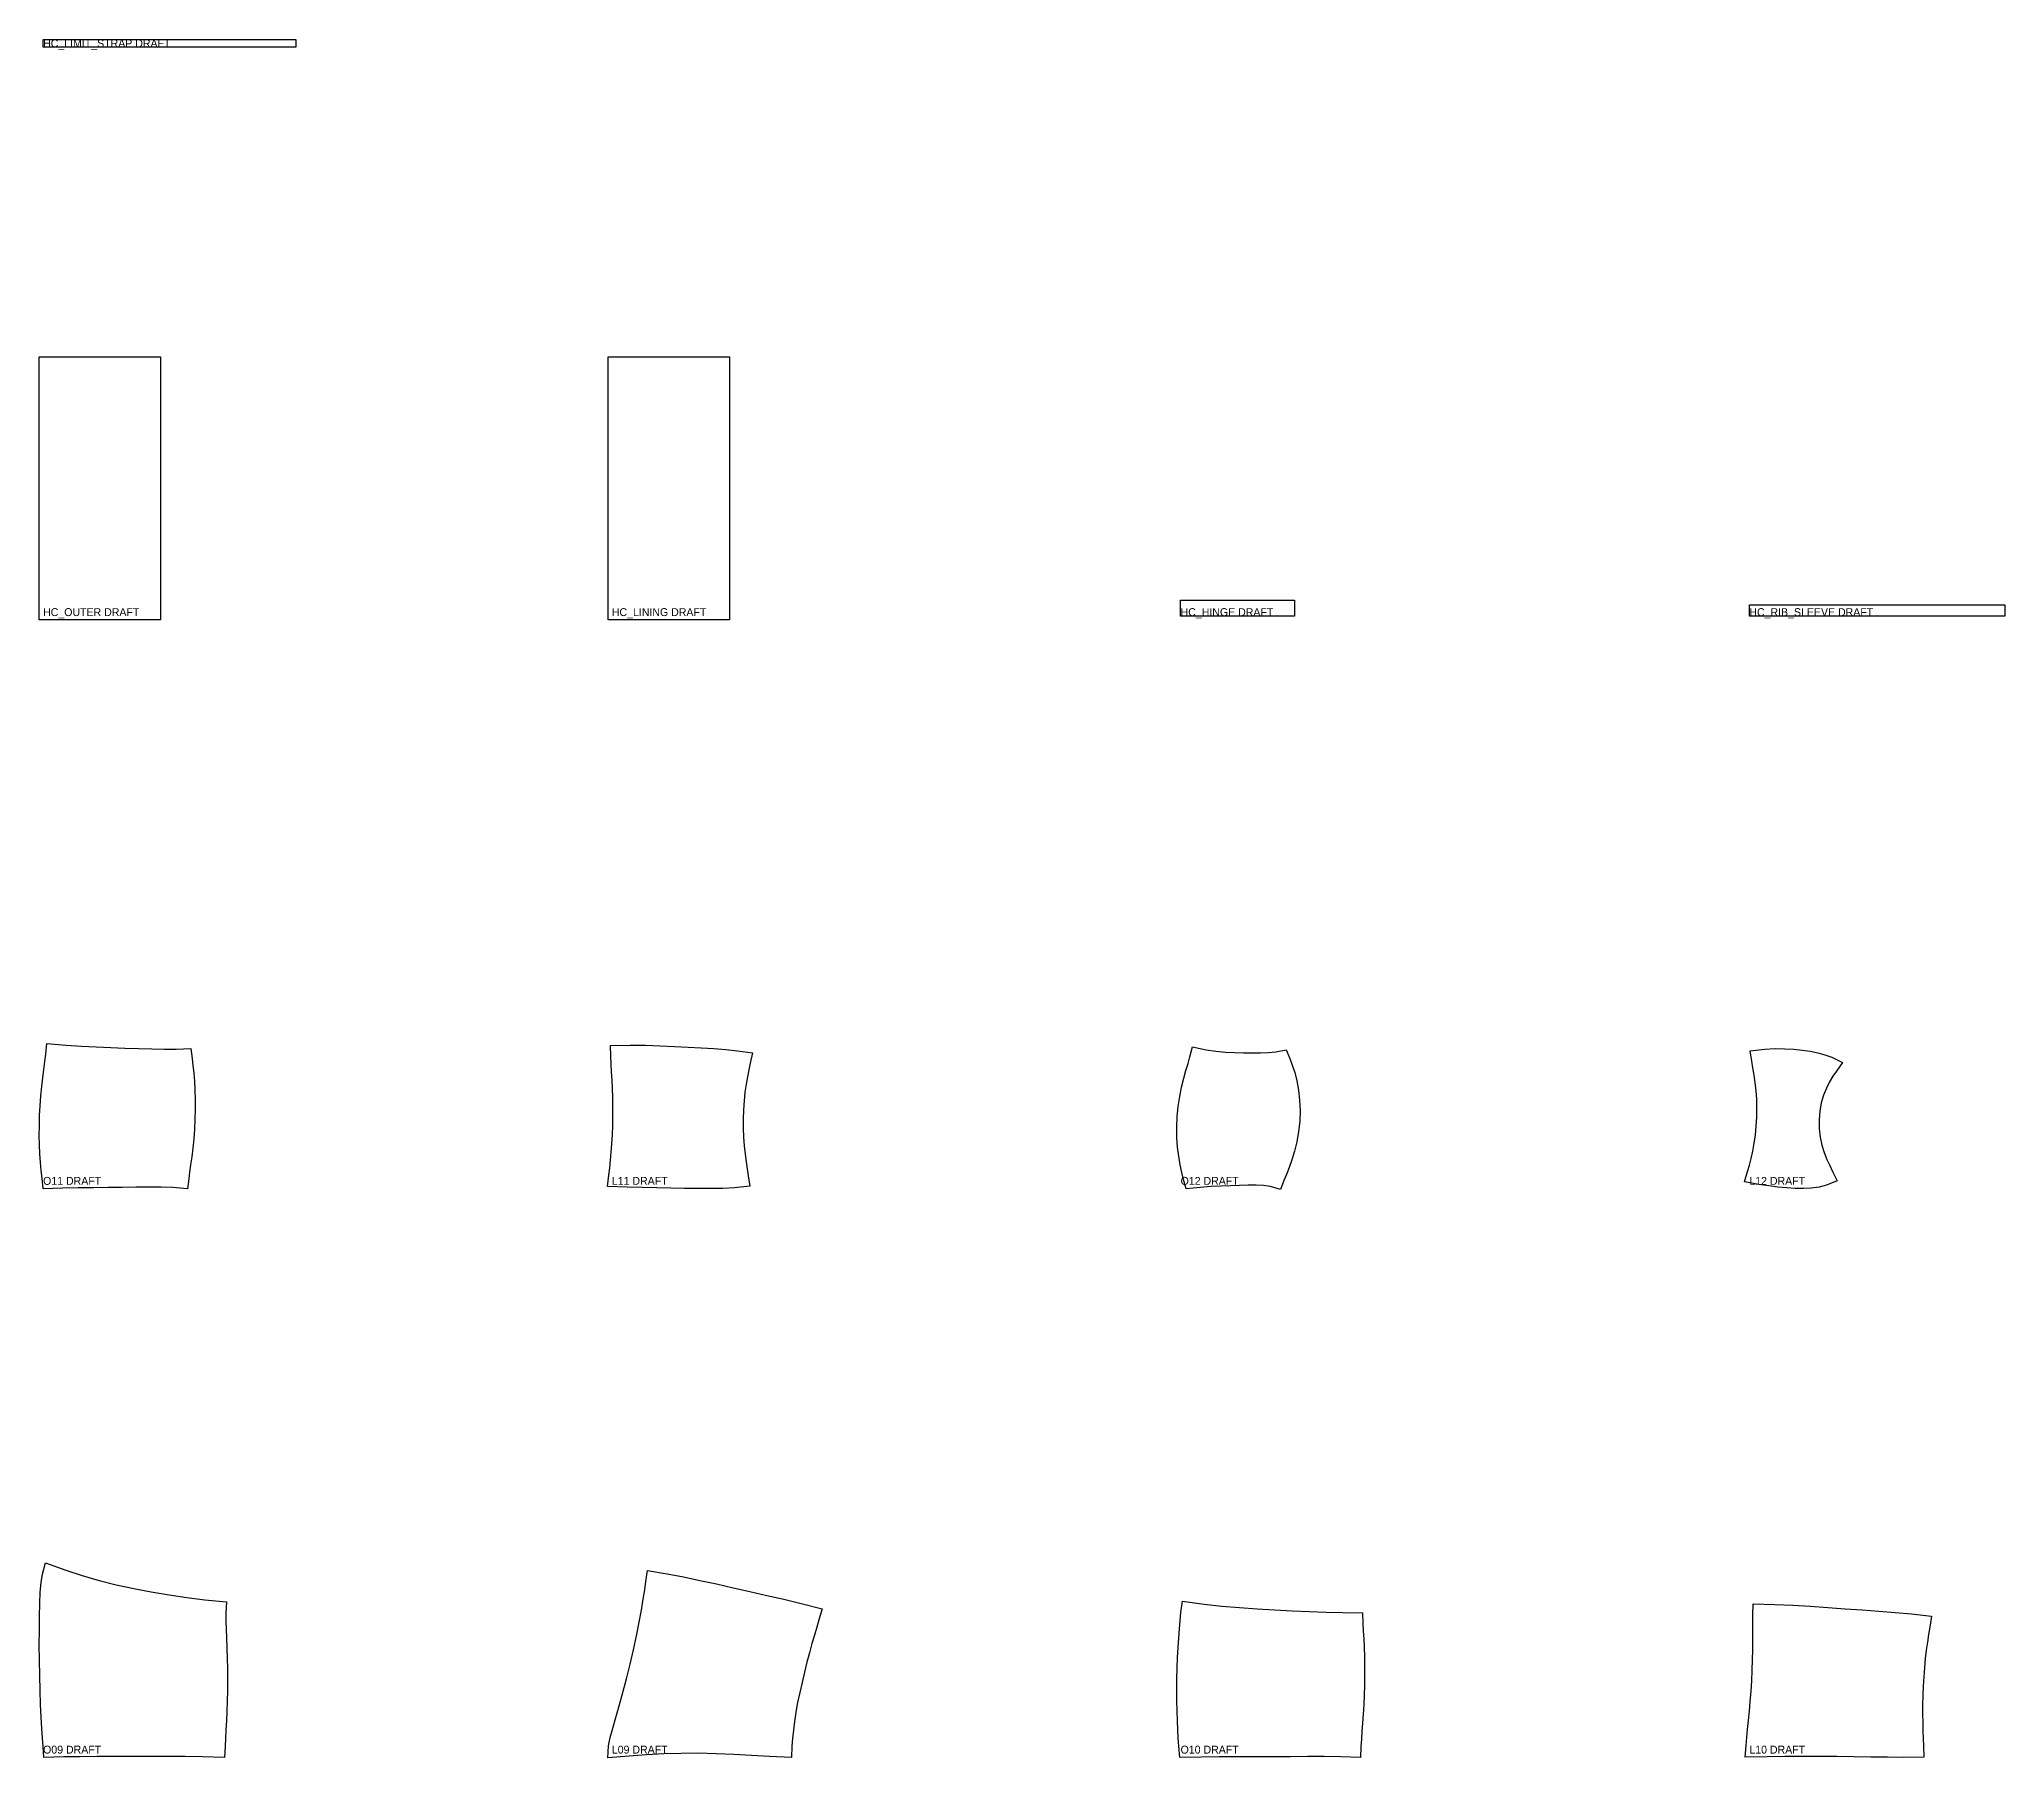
# Model space of a CAD drawing. Header units: millimetres. Extents: x -12 to 6208, y -14 to 12625.
# Drawn here: x -12 to 6208, y 7187 to 12625 of the extents above; entities that cross this region are included whole.
import ezdxf

# ---------------------------------------------------------------- set-up
doc = ezdxf.new("R2010")
doc.units = ezdxf.units.MM

msp = doc.modelspace()

# ---------------------------------------------------------------- linework, layer by layer
for points in [[(0, 12600), (0, 12625), (800, 12625), (800, 12600), (0, 12600)], [(-12, 10788), (-12, 11620.1), (372, 11620.1), (372, 10788), (-12, 10788)], [(1788, 10788), (1788, 11620.1), (2172, 11620.1), (2172, 10788), (1788, 10788)], [(3600, 10800), (3600, 10850), (3960, 10850), (3960, 10800), (3600, 10800)], [(5400, 10800), (5400, 10836), (6208.1, 10836), (6208.1, 10800), (5400, 10800)], [(0.6, 8987.6), (-3.2, 9021.6), (-5.7, 9045.4), (-8, 9070.7), (-10, 9097.7), (-11.3, 9126.3), (-12, 9156.4), (-11.9, 9187.5), (-11.1, 9219), (-9.4, 9250.5), (-7.1, 9281.3), (-4.1, 9310.9), (-0.9, 9338.9), (2.4, 9365.2), (5.6, 9389.8), (8.4, 9413.2), (12.3, 9447.6), (73.3, 9441.7), (121.4, 9438.6), (168.4, 9436.3), (214.3, 9434.5), (258.9, 9432.9), (302.1, 9431.5), (343.7, 9430.3), (383.4, 9429.5), (421, 9429.4), (467.5, 9431.3), (471.6, 9399.6), (474.3, 9377.6), (476.8, 9353.8), (478.9, 9327.8), (480.4, 9299.8), (481.3, 9270.1), (481.4, 9239.1), (480.6, 9207.5), (479, 9176), (476.7, 9145.4), (473.7, 9116.1), (470.4, 9088.8), (467, 9063.6), (463.7, 9040.5), (460.8, 9019.1), (456.9, 8987), (410.4, 8991.2), (373.7, 8992.6), (334.8, 8992.8), (293.7, 8992.5), (250.6, 8992), (205.6, 8991.5), (159, 8991), (110.9, 8990.5), (61.8, 8989.8), (0.6, 8987.6)], [(1786.6, 8995.2), (1790.7, 9030.6), (1793.4, 9053.8), (1796, 9077.9), (1798.3, 9103.4), (1800.3, 9130.2), (1801.8, 9158.3), (1802.9, 9187.4), (1803.5, 9217), (1803.5, 9246.6), (1803, 9275.9), (1802, 9304.4), (1800.8, 9331.7), (1799.4, 9357.7), (1798.1, 9382.4), (1797.1, 9406.1), (1795.9, 9441.3), (1858, 9442.2), (1906.5, 9441.6), (1953.4, 9440.2), (1998.4, 9438.3), (2041.7, 9436.2), (2083.2, 9433.8), (2122.9, 9431.3), (2161.1, 9428.3), (2197.7, 9424.5), (2245.4, 9417.4), (2237.9, 9384.7), (2233.3, 9364), (2228.9, 9342), (2224.8, 9318.3), (2221.3, 9292.9), (2218.4, 9265.8), (2216.5, 9237.5), (2215.6, 9208.6), (2215.8, 9179.6), (2217.1, 9151.1), (2219.2, 9123.6), (2222, 9097.5), (2225.2, 9073.1), (2228.5, 9050.3), (2231.6, 9028.9), (2236.2, 8996), (2188.5, 8990.9), (2150.9, 8988.8), (2112, 8988), (2071.6, 8988.1), (2029.9, 8988.7), (1986.8, 8989.5), (1942.4, 8990.4), (1896.4, 8991.2), (1848.7, 8992.4), (1786.6, 8995.2)], [(3618.1, 8986.9), (3609.7, 9017.3), (3604, 9039.3), (3598.7, 9063.5), (3594, 9090.2), (3590.5, 9119.3), (3588.4, 9150.3), (3588, 9182.7), (3589.3, 9215.6), (3592.4, 9248.3), (3597.1, 9279.9), (3603.1, 9309.6), (3610, 9337.1), (3617, 9361.9), (3623.6, 9384.4), (3629.4, 9405.1), (3637.3, 9436.3), (3681, 9427.1), (3712, 9422.9), (3742.1, 9420.3), (3771.3, 9418.8), (3799.5, 9417.9), (3826.8, 9417.6), (3853, 9417.9), (3877.9, 9418.9), (3901.5, 9421.1), (3933.7, 9427.4), (3945.3, 9399.5), (3953.4, 9378.7), (3961.1, 9355.3), (3967.8, 9328.9), (3973.2, 9299.7), (3976.6, 9268.3), (3977.9, 9235.3), (3976.9, 9201.7), (3973.6, 9168.3), (3968.1, 9136.3), (3960.9, 9106.2), (3952.5, 9078.9), (3943.6, 9054.6), (3934.9, 9033.2), (3927.1, 9014), (3916.1, 8985.4), (3884.4, 8994.6), (3862.7, 8997.7), (3839.2, 8998.9), (3813.9, 8998.9), (3786.8, 8998.2), (3757.9, 8997.1), (3727.4, 8995.8), (3695.4, 8994.2), (3662.3, 8992), (3618.1, 8986.9)], [(5384.6, 9010), (5394.6, 9042.4), (5400.6, 9062.5), (5406.1, 9083.7), (5411.2, 9106.7), (5415.6, 9131.5), (5419.1, 9158), (5421.7, 9185.8), (5423.3, 9214.3), (5423.8, 9242.9), (5423.2, 9270.9), (5421.5, 9297.8), (5418.7, 9323.4), (5415.2, 9347.4), (5411.4, 9370), (5407.9, 9391.4), (5403, 9424.4), (5449.1, 9429.5), (5481.5, 9431.1), (5512, 9430.9), (5540.5, 9429.4), (5567.2, 9426.7), (5592.4, 9423), (5616.3, 9418), (5639.2, 9411.7), (5661.3, 9403.6), (5694.4, 9387.1), (5675.6, 9359.8), (5664.7, 9343.4), (5654.1, 9325.7), (5643.9, 9306), (5635, 9283.9), (5627.8, 9259.4), (5622.9, 9233.1), (5620.5, 9205.6), (5620.8, 9177.9), (5623.7, 9150.9), (5629, 9125.4), (5636.4, 9101.9), (5645, 9080.4), (5654.3, 9060.7), (5663.5, 9042.3), (5678, 9013.1), (5644.2, 8999.3), (5620.5, 8993), (5596, 8989.4), (5570.9, 8988), (5545, 8988.4), (5518.3, 8990.2), (5490.5, 8993), (5461.4, 8996.7), (5430.4, 9001.2), (5384.6, 9010)], [(2.7, 7187.7), (-0.1, 7222.3), (-2, 7248.4), (-4, 7279.1), (-6, 7314.8), (-7.9, 7355.3), (-9.5, 7399.7), (-10.8, 7446.9), (-11.6, 7495.4), (-12, 7543.9), (-11.9, 7590.7), (-11.4, 7634.8), (-10.5, 7674.9), (-8.9, 7710.4), (-6.4, 7741.3), (-2.3, 7768.1), (8, 7803.5), (71.6, 7780.1), (123.9, 7763.1), (177.3, 7747.9), (231.6, 7734.3), (286.7, 7722.3), (342.5, 7711.5), (398.7, 7702), (455.3, 7693.7), (512, 7686.6), (580.2, 7680.1), (578.6, 7644.9), (578.5, 7620.3), (579.1, 7593.9), (580.1, 7565.5), (581.2, 7534.9), (582.3, 7502.5), (583.1, 7468.7), (583.5, 7434.3), (583.4, 7399.9), (582.8, 7366.2), (581.7, 7333.8), (580.3, 7303.2), (578.6, 7274.7), (577.1, 7248.2), (575.7, 7223.4), (574, 7187.6), (505.8, 7189.8), (449.5, 7190.5), (393.2, 7190.8), (337, 7190.8), (281.2, 7190.7), (225.9, 7190.6), (171.3, 7190.5), (117.7, 7190.2), (65.2, 7189.6), (2.7, 7187.7)], [(1787, 7187), (1789.8, 7224.7), (1795, 7250.9), (1802.8, 7280.4), (1812.3, 7313.9), (1823.2, 7351.5), (1834.8, 7392.8), (1846.5, 7436.9), (1857.9, 7482.5), (1868.6, 7528.4), (1878.3, 7573.1), (1886.7, 7615.5), (1893.7, 7654.3), (1899.4, 7688.8), (1904, 7718.6), (1907.8, 7744.2), (1913.1, 7779.2), (1975.4, 7768.8), (2026.6, 7759), (2078.5, 7748.3), (2130.8, 7736.8), (2183.7, 7725), (2237, 7712.9), (2290.7, 7700.7), (2344.8, 7688.3), (2399.3, 7675.4), (2466, 7658.5), (2455.4, 7623.6), (2448.3, 7599.9), (2440.9, 7574.8), (2433.3, 7548), (2425.5, 7519.3), (2417.5, 7489), (2409.5, 7457.5), (2401.8, 7425.3), (2394.5, 7393.1), (2388, 7361.3), (2382.5, 7330.6), (2378, 7301.3), (2374.5, 7273.7), (2372, 7247.8), (2370.1, 7223.3), (2368.3, 7187.4), (2299.3, 7190.9), (2242.3, 7194.3), (2185.8, 7197.5), (2129.8, 7199.7), (2074.1, 7200.8), (2018.9, 7200.6), (1964.1, 7198.9), (1909.6, 7196), (1855.2, 7192.1), (1787, 7187)], [(3597.2, 7187.8), (3594.6, 7223.2), (3592.8, 7248.3), (3591.2, 7275.1), (3589.8, 7303.9), (3588.8, 7334.8), (3588.1, 7367.4), (3588, 7401.2), (3588.4, 7435.7), (3589.2, 7470.1), (3590.5, 7503.7), (3592.2, 7536), (3594.1, 7566.4), (3596.2, 7594.9), (3598.6, 7621.5), (3601.2, 7646.5), (3605.9, 7682.5), (3674.1, 7673.1), (3730.2, 7667), (3786.2, 7662.2), (3842, 7658.2), (3897.6, 7654.9), (3952.7, 7652), (4007.1, 7649.6), (4060.6, 7647.5), (4112.9, 7646.1), (4175.4, 7645.8), (4177.1, 7611.5), (4178.3, 7587.8), (4179.6, 7562.7), (4180.7, 7536), (4181.5, 7507.7), (4182, 7478), (4182, 7447.2), (4181.6, 7416), (4180.8, 7384.8), (4179.5, 7354.2), (4177.8, 7324.7), (4176, 7296.7), (4174.1, 7270.4), (4172.4, 7245.7), (4170.9, 7222.2), (4169.1, 7187.6), (4106.6, 7189.8), (4054.8, 7190.4), (4001.7, 7190.4), (3947.4, 7190.1), (3892.1, 7189.9), (3836.1, 7189.6), (3779.4, 7189.5), (3722.5, 7189.4), (3665.5, 7189.1), (3597.2, 7187.8)], [(5387.2, 7188.8), (5389.6, 7225.7), (5391.9, 7250.6), (5394.5, 7276.7), (5397.3, 7304.4), (5400.2, 7334), (5402.9, 7365.2), (5405.3, 7397.6), (5407.4, 7430.7), (5408.9, 7463.8), (5410.1, 7496.4), (5410.7, 7528), (5411, 7557.9), (5411.2, 7586.1), (5411.2, 7612.6), (5411.4, 7637.5), (5411.8, 7673.7), (5480.6, 7672), (5537.1, 7669.4), (5593, 7666.1), (5648.4, 7662.4), (5703, 7658.6), (5756.8, 7654.6), (5809.8, 7650.6), (5862, 7646.5), (5913.4, 7642), (5976.3, 7635.1), (5970.7, 7600.1), (5967, 7577), (5963.4, 7552.9), (5960, 7527.4), (5956.8, 7500.5), (5954, 7472.3), (5951.7, 7443.1), (5949.9, 7413.4), (5948.7, 7383.6), (5948.1, 7354.3), (5948.1, 7325.8), (5948.6, 7298.4), (5949.4, 7272.5), (5950.3, 7247.8), (5951.2, 7224.2), (5952.3, 7189.1), (5889.1, 7188), (5837.1, 7188.3), (5784.3, 7189.1), (5730.9, 7190), (5677, 7190.8), (5622.6, 7191.3), (5567.8, 7191.2), (5512.5, 7190.6), (5456.6, 7189.6), (5387.2, 7188.8)]]:
    msp.add_lwpolyline(points, close=True)

# ---------------------------------------------------------------- texts
for s, p in [('HC_LIMIT_STRAP DRAFT', (0, 12600)), ('HC_OUTER DRAFT', (0, 10800)), ('HC_LINING DRAFT', (1800, 10800)), ('HC_HINGE DRAFT', (3600, 10800)), ('HC_RIB_SLEEVE DRAFT', (5400, 10800)), ('O11 DRAFT', (0, 9000)), ('L11 DRAFT', (1800, 9000)), ('O12 DRAFT', (3600, 9000)), ('L12 DRAFT', (5400, 9000)), ('O09 DRAFT', (0, 7200)), ('L09 DRAFT', (1800, 7200)), ('O10 DRAFT', (3600, 7200)), ('L10 DRAFT', (5400, 7200))]:
    msp.add_text(s, height=25).set_placement(p)

doc.saveas('drawing.dxf')
